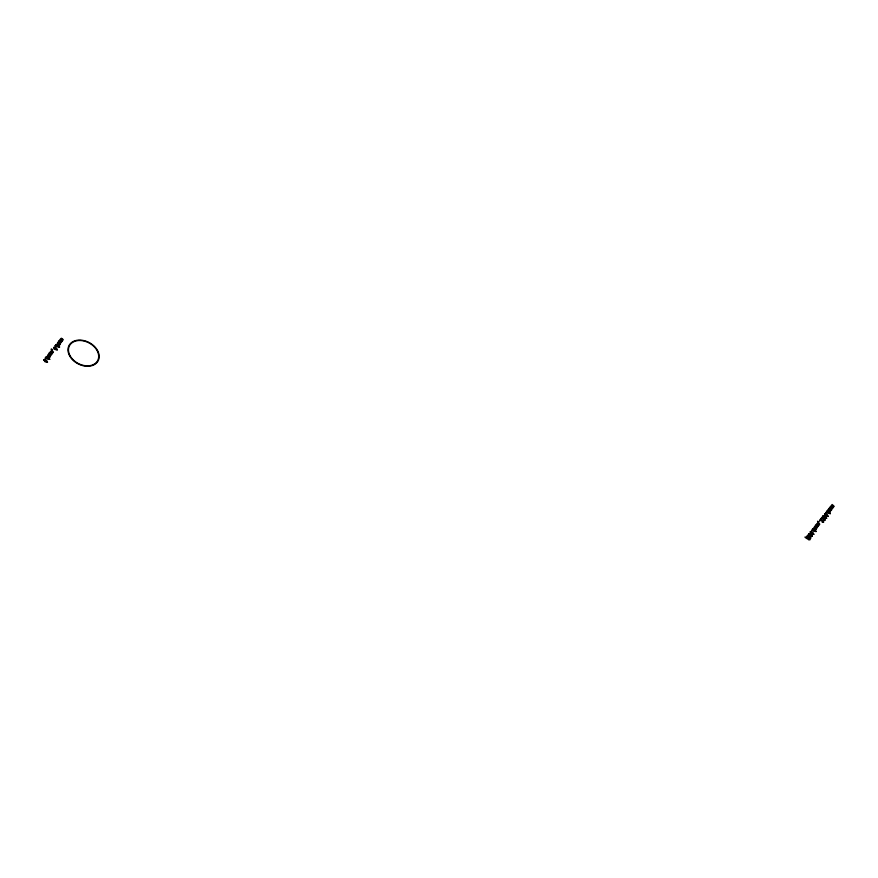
<?xml version="1.0" encoding="UTF-8"?>
<svg xmlns="http://www.w3.org/2000/svg" width="878" height="878" viewBox="0 0 878 878"><rect width="100%" height="100%" fill="white"/><g stroke="black" fill="none" stroke-linecap="round" stroke-linejoin="round"><path stroke-width="1.32" d="M49.914 357.039C47.708 357.928 45.777 353.175 49.717 356.578C44.438 351.288 53.821 358.081 49.289 353.988C47.621 353.197 51.165 351.332 52.032 353.691C53.207 352.265 48.52 352.352 50.869 351.277C55.874 355.458 47.95 347.392 53.448 351.957L51.517 354.503L49.398 353.11L51.133 354.855L49.903 357.028M816.244 529.214C814.038 530.092 812.106 525.34 816.046 528.754C810.767 523.453 820.151 530.246 815.618 526.152C813.95 525.362 817.495 523.497 818.362 525.856C819.547 524.429 814.85 524.517 817.198 523.442C822.203 527.623 814.279 519.556 819.778 524.122L817.846 526.668L815.728 525.274L817.462 527.019L816.233 529.193M830.017 507.374L832.135 508.768L834.067 506.233L832.212 504.51L831.554 505.322L833.694 506.815L831.422 505.498L830.753 506.332L832.904 507.802L830.687 506.551L829.238 508.219L831.389 509.712L829.172 508.439L828.437 509.229L830.599 510.7L828.305 509.405L827.636 510.228L829.831 511.665L831.784 509.745L829.897 507.407M43.9 359.771L45.063 361.824L47.577 362.175L46.435 360.145L43.9 359.771M46.128 356.973L47.291 359.025L49.805 359.387L48.663 357.357L46.128 356.973M53.734 347.458L54.897 349.51L57.41 349.872L56.258 347.842L53.734 347.458M55.962 344.67L57.125 346.722L59.638 347.084L58.486 345.054L55.962 344.67M808.748 533.791L809.911 535.843L812.424 536.206L811.272 534.175L808.748 533.791M810.229 531.936L811.393 533.989L813.906 534.34L812.765 532.309L810.229 531.936M812.457 529.138L813.621 531.19L816.134 531.552L814.993 529.522L812.457 529.138M823.037 515.902L824.201 517.954L826.703 518.316L825.561 516.286L823.037 515.902M824.519 514.036L825.682 516.088L828.195 516.451L827.054 514.42L824.519 514.036M826.747 511.248L827.91 513.301L830.423 513.663L829.282 511.633L826.747 511.248M808.836 539.707C815.135 540.486 797.531 533.319 808.836 539.707M808.759 535.284L807.409 536.348L810.537 536.743L810.943 538.071L809.253 538.137L810.449 537.94L810.054 536.919L806.706 536.447L807.859 534.998L808.759 535.284M821.556 519.249L820.206 520.325L823.334 520.72L823.751 522.037L822.06 522.103L823.257 521.916L822.851 520.895L819.503 520.413L820.667 518.964L821.556 519.249M823.048 517.383L821.698 518.459L824.815 518.854L825.232 520.182L823.542 520.237L824.738 520.05L824.343 519.03L820.996 518.558L822.148 517.098L823.048 517.383M52.669 349.674L51.231 349.224L52.669 349.674M818.998 521.839L817.561 521.389L818.998 521.839M60.264 343.726C60.461 346.58 55.907 343.243 57.487 343.133C64.895 346.656 52.779 340.093 60.593 342.727C56.85 342.277 59.781 338.239 61.471 341.421C63.82 340.521 58.299 339.962 60.626 338.919C65.729 343.21 57.794 335.089 63.282 339.643L61.35 342.19L59.166 340.752L60.966 342.541L60.264 343.726M45.162 358.158L45.766 358.553L45.162 358.158M54.996 345.855L55.588 346.25L54.996 345.855M811.491 530.323L812.095 530.718L811.491 530.323M825.781 512.434L826.385 512.829L825.781 512.434M56.84 344.659L56.126 344.747L56.444 345.625L59.484 346.997L56.84 344.659M54.612 347.447L53.898 347.534L54.216 348.412L57.257 349.784L54.612 347.447M47.006 356.962L46.293 357.05L46.611 357.928L49.662 359.3L47.006 356.962M44.778 359.76L44.065 359.848L44.383 360.726L47.423 362.098L44.778 359.76M827.625 511.237L826.911 511.325L827.23 512.203L830.281 513.575L827.625 511.237M825.397 514.025L824.683 514.113L825.002 514.991L828.042 516.374L825.397 514.025M823.915 515.891L823.202 515.979L823.52 516.857L826.56 518.229L823.915 515.891M813.346 529.127L812.622 529.214L812.94 530.092L815.991 531.464L813.346 529.127M811.107 531.925L810.394 532.013L810.712 532.891L813.752 534.263L811.107 531.925M809.626 533.78L808.912 533.868L809.231 534.746L812.271 536.118L809.626 533.78M70.086 355.82A15.947 11.623 27.7 0 0 96.24 362.592A15.947 11.623 27.7 0 0 84.398 341.103A15.947 11.623 27.7 0 0 70.086 355.82M69.658 355.908A16.462 11.996 27.7 0 0 96.646 362.899A16.462 11.996 27.7 0 0 84.431 340.719A16.462 11.996 27.7 0 0 69.658 355.908"/></g></svg>
